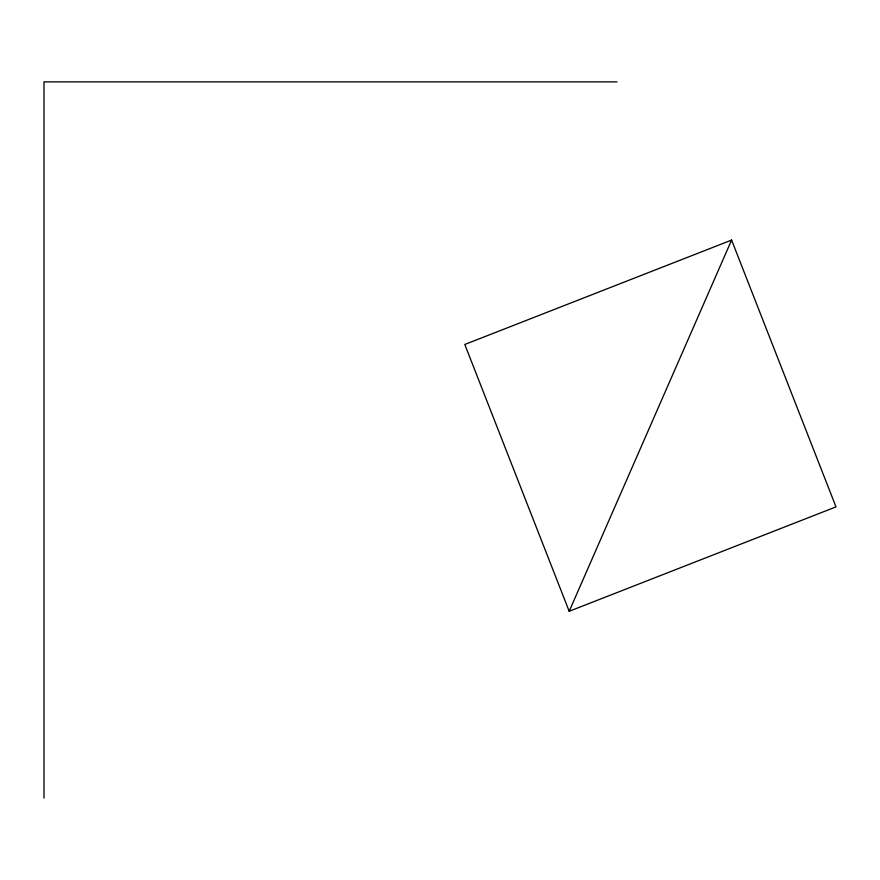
<?xml version="1.0" encoding="UTF-8"?>
<svg xmlns="http://www.w3.org/2000/svg" width="880" height="880" viewBox="0 0 880 880"><rect width="100%" height="100%" fill="white"/><g stroke="black" fill="none" stroke-linecap="round" stroke-linejoin="round"><path stroke-width="1.32" d="M569.195 611.281L731.599 240.075L836 506.88L569.195 611.281L464.794 344.476L731.599 240.075M617.001 81.873L44 81.873L44 798.127"/></g></svg>
